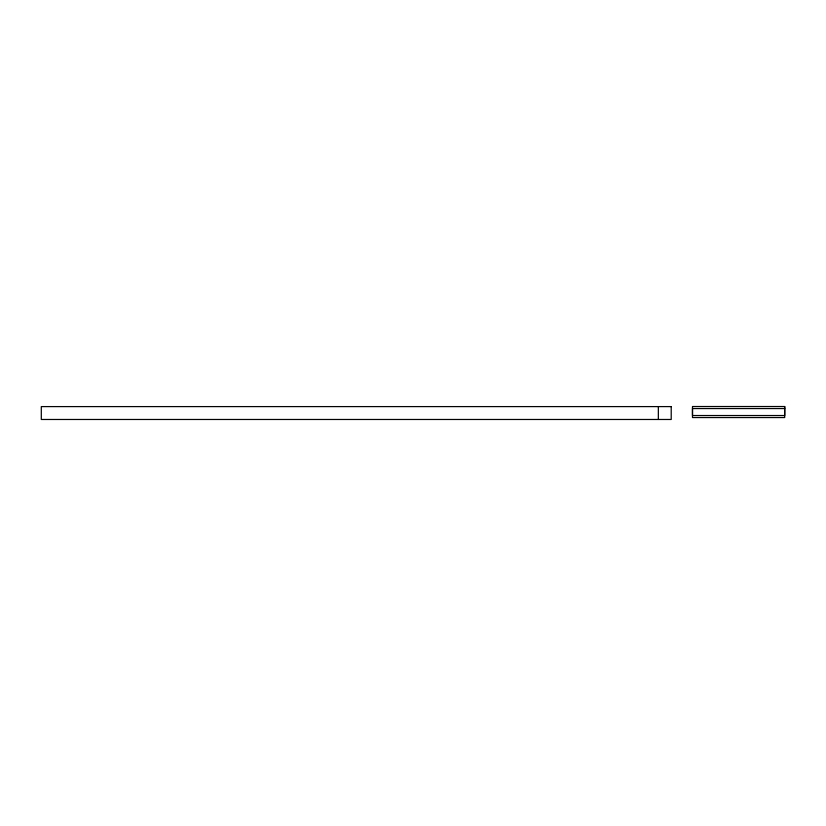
<?xml version="1.0" encoding="UTF-8"?>
<svg xmlns="http://www.w3.org/2000/svg" width="826" height="826" viewBox="0 0 826 826"><rect width="100%" height="100%" fill="white"/><g stroke="black" fill="none" stroke-linecap="round" stroke-linejoin="round"><path stroke-width="1.24" d="M784.7 406.526L784.7 417.553L692.487 417.553L692.487 406.526L784.7 406.526L784.7 415.53L692.487 415.53L692.487 408.56L784.7 408.56M658.343 406.599L658.343 419.474M671.208 406.599L41.3 406.599L41.3 419.474L671.208 419.474L671.208 406.599"/></g></svg>
